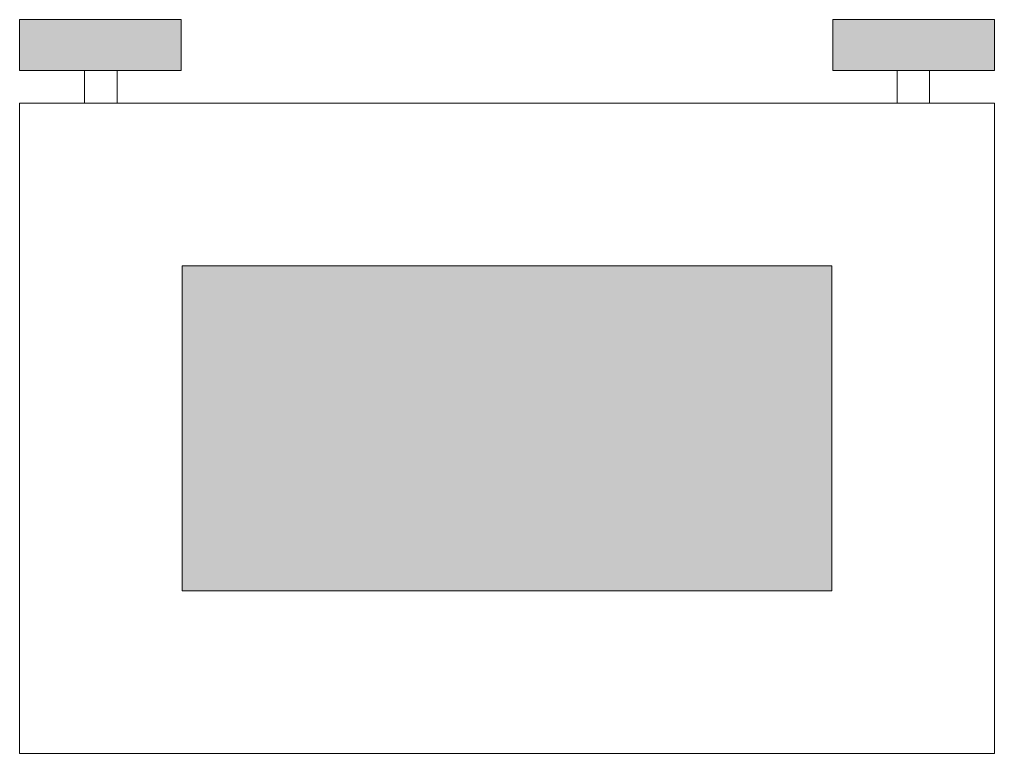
# Model space of a CAD drawing. Header units: millimetres. Extents: x -40.5 to 39.5, y -27.1 to 33.1.
import ezdxf

# ---------------------------------------------------------------- set-up
doc = ezdxf.new("R2010")
doc.units = ezdxf.units.MM
doc.layers.add('LUMIN CB', color=1, linetype='Continuous', lineweight=13)

msp = doc.modelspace()

# ---------------------------------------------------------------- hatches: boundary and pattern name
at = {"layer": 'LUMIN CB'}
h = msp.add_hatch(color=256, dxfattribs=at)
h.dxf.hatch_style = 1
h.paths.add_polyline_path([(39.478, 28.875), (39.478, 33.063), (26.218, 33.063), (26.218, 28.875)])
h.paths.add_polyline_path([(-27.263, 28.875), (-27.263, 33.063), (-40.522, 33.063), (-40.522, 28.875)])
h.paths.add_polyline_path([(-27.189, 12.875), (-27.189, -13.792), (26.144, -13.792), (26.144, 12.875)])

# ---------------------------------------------------------------- linework, layer by layer
for p, q in [((-35.189, 26.208), (-35.189, 28.875)), ((-32.522, 26.208), (-32.522, 28.875)), ((31.478, 26.208), (31.478, 28.875)), ((34.144, 26.208), (34.144, 28.875))]:
    msp.add_line(p, q, dxfattribs=at)
for points in [[(-40.522, 28.875), (-27.263, 28.875), (-27.263, 33.063), (-40.522, 33.063)], [(26.218, 28.875), (39.478, 28.875), (39.478, 33.063), (26.218, 33.063)], [(-40.522, -27.125), (39.478, -27.125), (39.478, 26.208), (-40.522, 26.208)], [(-27.189, -13.792), (26.144, -13.792), (26.144, 12.875), (-27.189, 12.875)]]:
    msp.add_lwpolyline(points, close=True, dxfattribs=at)

doc.saveas('drawing.dxf')
